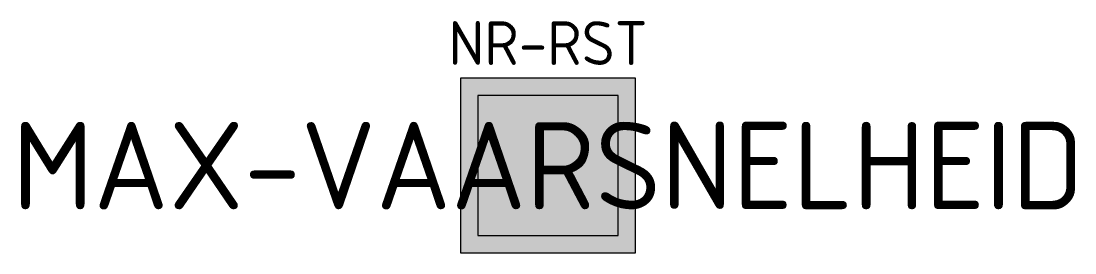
# Model space of a CAD drawing. Header units: metres. Extents: x -30.1 to 30.1, y 0 to 13.3.
import ezdxf
from ezdxf.enums import TextEntityAlignment as Align

# ---------------------------------------------------------------- set-up
doc = ezdxf.new("R2010")
doc.units = ezdxf.units.M
doc.styles.add('NLC-ISO-RVV', font='NLCS-RVV.ttf')
doc.styles.add('NLCS-ISO', font='NLCS-ISO.ttf')

msp = doc.modelspace()

# ---------------------------------------------------------------- hatches: boundary and pattern name
at = {"true_color": 0xbb1e10}
h = msp.add_hatch(color=22, dxfattribs=at)
h.dxf.hatch_style = 1
h.paths.add_polyline_path([(-5, 0), (5, 0), (5, 10), (-5, 10)])
h.paths.add_polyline_path([(-4, 1), (4, 1), (4, 9), (-4, 9)], flags=16)
at = {"true_color": 0xf1f0ea}
h = msp.add_hatch(color=7, dxfattribs=at)
h.dxf.hatch_style = 1
h.paths.add_polyline_path([(-4, 1), (4, 1), (4, 9), (-4, 9)])

# ---------------------------------------------------------------- linework, layer by layer
at = {"color": 22}
for points in [[(-5, 0), (5, 0), (5, 10), (-5, 10)], [(-4, 1), (4, 1), (4, 9), (-4, 9)]]:
    msp.add_lwpolyline(points, close=True, dxfattribs=at)

# ---------------------------------------------------------------- texts
at = {"style": 'NLCS-ISO'}
msp.add_attdef('NR-RST', text='B.6', height=2.5, dxfattribs=at).set_placement((0, 10), align=Align.BOTTOM_CENTER)
at = {"color": 168, "true_color": 0x0e0e10, "style": 'NLC-ISO-RVV'}
msp.add_attdef('MAX-VAARSNELHEID', text='', height=5, dxfattribs=at).set_placement((0, 5), align=Align.MIDDLE)

doc.saveas('drawing.dxf')
